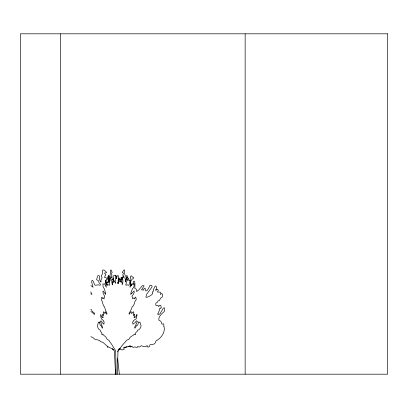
<?xml version="1.0" encoding="UTF-8"?>
<svg xmlns="http://www.w3.org/2000/svg" width="408" height="408" viewBox="0 0 408 408"><rect width="100%" height="100%" fill="white"/><g stroke="black" fill="none" stroke-linecap="round" stroke-linejoin="round"><path stroke-width="0.61" d="M107.477 282.565L107.477 281.8M117.346 374.187L118.004 350.717C120.635 347.805 122.777 344.184 125.7 341.618C125.99 339.481 129.606 339.946 129.632 338.028C130.708 336.1 133.569 335.784 134.309 334.05L135.155 334.805L135.517 334.652A3.055 1.703 -90 0 0 135.589 333.78L135.675 332.785L137.425 331.082L137.425 330.276C140.02 330.052 142.264 325.686 140.316 323.85L140.393 323.014L139.694 322.05L139.148 322.58L138.756 321.892L137.598 325.222L136.813 325.247L135.007 328.18L134.482 327.767L137.414 321.438L136.598 320.775L135.92 321.795L135.369 321.897L135.084 322.968L134.278 323.075L132.957 324.207L132.605 321.963L133.35 321.484L133.37 320.657L136.201 318.832L137.114 314.629L136.813 314.491L136.369 315.093L135.813 317.001L134.451 317.251L134.084 317.817L134.237 316.261L134.752 315.894L134.625 314.084L133.232 315.69L133.844 311.987L133.248 311.84L131.611 313.609L131.208 311.717L130.56 312.115L129.229 314.349L129.005 313.303C130.585 311.075 131.447 309.152 132.182 306.587L132.809 306.53C133.87 304.674 134.66 303.358 134.773 301.741L136.226 299.6L136.012 297.845L135.492 297.019L134.523 298.942L133.946 297.82L132.636 298.845L132.539 297.233L132.014 296.713L132.218 295.805C133.258 294.52 134.686 292.679 134.023 290.955L131.024 294.168L130.524 294.112L131.131 293.48L130.948 292.755L132.401 288.782L133.844 287.273L134.314 283.81L133.125 284.101L131.692 283.739L131.498 284.855L129.928 287.303L130.703 281.403L130.585 280.5L130.167 280.408L128.989 284.922L128.561 285.309L127.005 284.769L125.98 285.35L125.807 284.305L126.664 282.392L126.806 280.99L127.959 279.664L127.301 275.762L126.536 275.609L126.281 276.721A4.631 2.586 -90 0 1 126.067 280.388L125.414 282.01L125.547 280.225L124.879 277.981L125.322 275.665L124.726 274.171L124.583 270.116L124.114 269.836L122.385 272.274L122.436 272.738L123.359 272.957L123.435 273.61L122.757 274.768L123.42 276.349M122.915 278.006L122.691 277.425L123.139 275.844L123.425 277.603L122.915 277.364L122.619 277.741L122.359 279.414L122.879 280.184L122.823 282.928L122.125 284.866L122.145 282.611L121.523 281.959L120.916 282.239L120.523 280.745L120.059 280.617L119.141 281.525L118.019 283.468L118.713 277.741L118.539 275.813L117.269 275.726L116.407 278.486M125.843 346.917L125.593 347.601L124.894 347.024M118.029 283.504L118.177 281.647L118.789 281.79L118.927 278.016L119.366 278.307L119.483 280.092L120.023 279.373L120.284 280.112L120.651 280.112L121.11 277.46L121.502 277.45L121.829 278.195M115.214 374.187L115.541 369.77M118.101 280.786L118.228 279.659M112.501 348.565L112.542 349.258L113.791 349.977M129.877 345.76L129.545 346.764L128.173 346.305M107.549 347.463L107.901 346.586M109.548 281.52L109.869 280.745M117.657 351.869L118.091 350.926M131.162 346.443L130.994 346.805C129.764 347.728 130.769 345.862 130.019 345.755M113.45 278.016L113.159 280.092L112.746 279.419L112.144 280.112L111.517 279.781M110.389 277.822L110.048 278.873L110.4 279.21M131.493 284.549L130.509 285.712L130.422 282.244L132.08 278.995L132.916 278.995L133.248 278.613L133.498 277.195L132.452 277.165L131.682 275.92L130.769 276.027L130.305 277.425L130.81 278.006L129.637 280.587L127.944 279.822L127.806 279.409L128.586 278.501L127.607 277.45M126.98 346.708L126.745 347.004L126.159 346.749M110.094 280.194L109.461 280.587L108.803 278.006L109.084 277.425L108.824 276.027L108.314 275.92L107.88 277.165L107.299 277.195M126.715 277.46L126.133 278.256L125.96 279.781L125.256 280.112M118.091 350.018L119.891 348.702L121.895 349.977L122.686 349.804L124.374 349.059L123.568 347.881L130.03 346.122L132.421 346.586L133.049 347.463L134.722 346.917L137.384 347.504L137.506 346.627L139.516 347.004L141.469 345.663L142.754 346.305L145.87 346.764L146.625 345.76L147.543 345.841L147.543 347.045L148.68 346.953L149.537 346.443L149.915 344.811L154.102 344.087L155.341 342.807L156.05 340.894C161.145 338.263 165.577 332.234 164.006 326.334L163.593 326.227L163.817 325.66A2.035 2.03 -90 0 0 163.868 324.727L163.424 323.707L161.996 324.233L160.874 321.275L158.829 320.168C158.141 316.562 162.022 313.619 164.383 311.391L164.383 307.765L163.429 308.004L160.023 313.823L158.707 314.568L158.131 314.568L157.544 313.905L158.707 312.875L158.707 311.748L159.502 310.325L159.502 308.8L160.303 308.025L160.844 308.581L161.196 307.647L161.017 306.138L160.798 305.429L159.962 305.266L158.987 305.679L158.839 306.663L158.013 305.689L156.218 305.572L155.779 305.133L155.907 303.073L156.993 302.629L158.105 300.875L159.212 300.681L161.043 297.677L162.359 296.988L162.7 295.356L162.246 293.76L161.369 293.668L160.4 294.617L160.803 293.026L160.247 292.159L157.539 292.041L157.712 291.317L158.197 291.057L158.013 289.655L157.208 289.226L155.953 290.369L155.377 290.052L156.458 289.012L156.483 287.028L155.8 286.003L155.239 285.983L153.204 289.935L153.653 291.057L152.755 291.281L152.791 292.179L152.408 292.465L152.811 293.602C151.098 295.489 148.68 296.973 146.176 297.391L145.896 296.922L146.814 294.066L151.975 287.043L152.097 286.304L151.633 285.376L149.899 285.411C149.048 287.788 145.472 294.943 145.141 288.216L144.519 288.216L143.708 289.119L143.881 290.052L141.505 289.869L144.116 285.845L142.504 285.559L138.985 289.716L136.7 291.608L136.349 289.185L134.849 288.441L134.956 283.733L134.671 281.459L133.936 281.102L133.176 281.8L133.554 284.33M121.829 279.077L121.65 279.822M131.32 285.411L131.585 285.365M123.899 347.463L124.236 347.417M109.16 282.239L108.079 281.959L106.962 282.611L107.095 284.866L106.85 284.534M122.502 278.016L121.763 278.016L121.451 278.73L121.446 281.79L120.528 281.484M91.096 294.168L91.989 294.112L90.902 293.48L91.229 292.755L90.77 291.842M90.775 311.717L91.922 312.115L94.019 314.155L94.676 314.349L94.712 313.303L92.045 311.146L91.535 309.692L90.698 309.499M132.014 284.07L132.467 284.238M116.407 277.782L116.928 278.486M90.836 336.625L93.585 338.028C94.279 340.374 99.333 339.048 100.618 341.618L102.842 342.312L108.003 346.831L112.404 348.84L114.362 350.717L115.541 374.187M105.963 283.652L106.452 284.039M112.338 281.525L113.297 282.351M90.938 285.549L93.055 287.303C92.743 285.039 91.254 282.82 91.882 280.5L92.626 280.408L93.254 281.357L94.733 284.922L95.498 285.309L98.277 284.769L100.113 285.35L100.424 284.305L98.889 282.392L98.629 280.99L96.579 279.664L97.747 275.762L99.118 275.609L99.572 276.721A4.631 4.621 -90 0 0 99.95 280.388L100.475 281.729L101.123 282.01L100.888 280.225L102.077 277.981L101.281 275.665L102.352 274.171L102.398 270.81L102.607 270.116L104.045 269.984L106.534 272.274L106.442 272.738L104.8 272.957L104.657 273.61L105.794 274.227L105.871 274.768L104.953 275.93L104.677 277.603L105.585 277.364L106.121 277.741L106.585 279.414L106.488 279.903L105.657 280.184L105.754 282.928M117.621 282.627L118.172 283.545M118.417 349.085L118.988 349.977L119.967 349.258L120.003 348.565M115.959 276.134L115.403 275.543L113.409 275.813L112.97 276.241L114 281.357M122.844 279.796L123.017 280.092M107.437 278.613L108.089 278.995L109.018 282.244M117.657 358.505L119.355 374.187M116.713 278.363L116.249 275.726L115.25 275.813L115.658 283.468L114.051 280.617L113.689 280.745L113.378 282.239L112.904 281.959L112.409 282.611C112.741 288.808 111.496 280.979 111.833 280.184L112.241 279.414L112.037 277.741L111.802 277.364L111.404 277.603L111.93 274.768L111.394 273.61C111.236 272.682 113.047 272.615 111.797 271.631L111.124 269.984L110.492 270.116C110.92 272.631 109.497 275.048 110.262 277.409C109.721 278.496 110.089 281.816 109.553 281.729L109.324 280.388A4.631 2.035 -90 0 1 109.155 276.721L108.956 275.609L108.349 275.762L107.834 279.664L108.742 280.99L109.533 284.305L109.395 285.35L108.584 284.769L107.36 285.309L107.023 284.922L106.095 280.408L105.769 280.5L105.677 281.403L106.284 287.303L105.05 284.855L104.897 283.739L103.77 284.101L102.831 283.81L103.198 287.273L104.336 288.782L105.483 292.755L105.335 293.48L105.805 293.99L105.611 294.301L103.061 290.955C102.551 292.638 103.607 294.423 104.484 295.805L104.642 296.713L104.229 297.233L104.152 298.845L103.122 297.82L102.872 298.85C101.266 294.28 100.643 300.41 102.469 301.741C102.551 303.307 103.178 304.694 104.02 306.53L104.509 306.587C105.08 309.075 105.738 311.039 107.013 313.303L106.835 314.349L105.279 311.717L104.958 313.609L103.673 311.84L103.204 311.987L103.683 315.69L102.592 314.084L102.49 315.894L102.892 316.261L103.04 317.801L102.724 317.251L101.653 317.001C100.179 311.508 100.536 316.776 101.347 318.832L103.576 320.657L103.591 321.484L104.178 321.963L103.902 324.207L102.862 323.075L102.224 322.968L102 321.897L101.567 321.795L101.036 320.775L100.394 321.438L102.704 327.767L102.286 328.18L100.868 325.247L100.251 325.222L99.338 321.892L99.027 322.58L98.598 322.05L98.047 323.014L98.109 323.85C96.66 325.671 98.047 329.684 100.383 330.276L100.383 331.082L101.76 332.785L101.832 333.78A3.055 1.341 -90 0 0 101.883 334.652L102.168 334.805L102.836 334.05C103.341 335.692 105.754 336.192 106.519 338.028C106.427 339.777 109.538 339.67 109.614 341.618C111.976 344.275 113.582 347.779 115.668 350.717L116.188 374.187M245.147 33.813L245.147 374.187M60.369 33.813L60.369 374.187M387.6 33.813L20.4 33.813L20.4 374.187L387.6 374.187L387.6 33.813"/></g></svg>
